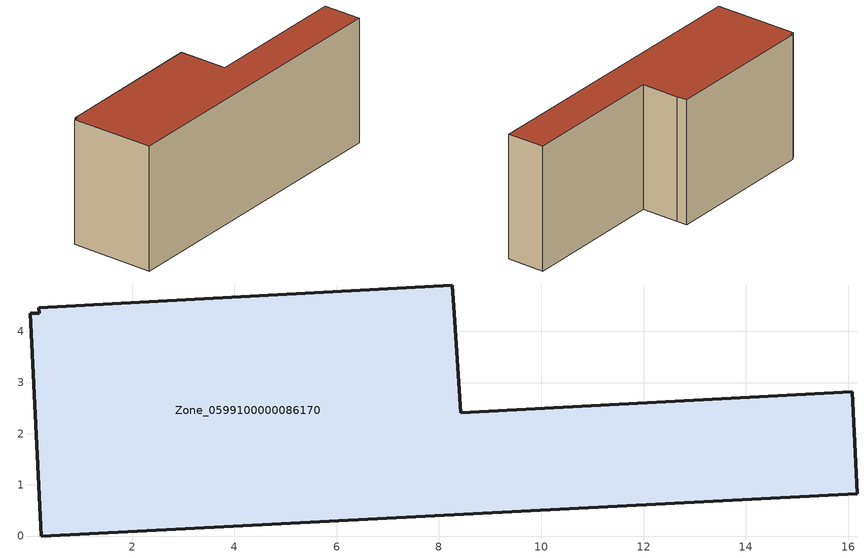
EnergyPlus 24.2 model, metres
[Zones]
Zone_0599100000086170
 floor ground (C_G): 8.3,4.34 8.43,2.41 16.08,2.82 16.18,0.83 0.23,0 0.01,4.36 0.18,4.36 0.18,4.46 8.26,4.91 z0
 wall outside (C_F): 16.18,0.83 16.08,2.82 8.43,2.41 8.3,4.34 8.26,4.91 0.18,4.46 0.18,4.36 0.01,4.36 0.23,0 16.18,0.83 z0:6.52
 roof outside (C_R): 8.43,2.41 8.3,4.34 8.26,4.91 0.18,4.46 0.18,4.36 0.01,4.36 0.23,0 16.18,0.83 16.08,2.82 z6.52
[BUILDING]
Pand.0599100000086170: North Axis=0; Terrain=City; Loads Convergence Tolerance Value=0.04; Temperature Convergence Tolerance Value=0.4; Solar Distribution=FullExterior; Maximum Number of Warmup Days=25; Minimum Number of Warmup Days=1
[Site:Location]
Rotterdam.The.Hague.AP_ZH_NLD Design_Conditions: Latitude=51.96; Longitude=4.45; Time Zone=1; Elevation=-4.5
[SITE:GROUNDTEMPERATURE:BUILDINGSURFACE]
18, 18, 18, 18, 18, 18, 18, 18, 18, 18, 18, 18
[MATERIAL] Thermal Absorptance=0.9; Solar Absorptance=0.7; Visible Absorptance=0.7
Name | Roughness | Thickness | Conductivity | Density | Specific Heat
G.TI.1946 | MediumSmooth | 0.15 | 1 | 540 | 1210
F.TI.1946 | Rough | 0.3 | 0.857143 | 1920 | 840
R.TI.1946 | MediumRough | 0.2 | 0.1 | 1500 | 1000
[CONSTRUCTION]
C_G: G.TI.1946
C_F: F.TI.1946
C_R: R.TI.1946
[ZONE]
Zone_0599100000086170: Type=1; Multiplier=1; Ceiling Height=Autocalculate; Volume=Autocalculate; Floor Area=autocalculate; Part of Total Floor Area=Yes
[ZONEINFILTRATION:DESIGNFLOWRATE]
Infil_Zone_0599100000086170: Zone or ZoneList or Space or SpaceList=Zone_0599100000086170; Schedule=AlwaysOn; Design Flow Rate Calculation Method=Flow/Area; Flow Rate per Floor Area=0.003; Constant Term Coefficient=1; Temperature Term Coefficient=0; Velocity Term Coefficient=0; Velocity Squared Term Coefficient=0
[HVACTEMPLATE:ZONE:IDEALLOADSAIRSYSTEM]
Zone_0599100000086170: Maximum Heating Supply Air Temperature=50; Minimum Cooling Supply Air Temperature=13; Maximum Heating Supply Air Humidity Ratio=0.0156; Minimum Cooling Supply Air Humidity Ratio=0.0077; Heating Limit=NoLimit; Cooling Limit=NoLimit; Dehumidification Control Type=ConstantSensibleHeatRatio; Cooling Sensible Heat Ratio=0.7; Dehumidification Setpoint=60; Humidification Control Type=None; Humidification Setpoint=30; Outdoor Air Method=None; Outdoor Air Flow Rate per Person=0.00944; Outdoor Air Flow Rate per Zone Floor Area=0; Outdoor Air Flow Rate per Zone=0; Demand Controlled Ventilation Type=None; Outdoor Air Economizer Type=NoEconomizer; Heat Recovery Type=None; Sensible Heat Recovery Effectiveness=0.7; Latent Heat Recovery Effectiveness=0.65
[ZONECONTROL:THERMOSTAT]
ThermostatControl_Zone_0599100000086170: Zone or ZoneList=Zone_0599100000086170; Control Type Schedule=DualSetpointControlType; Control 1=Thermostat_Zone_0599100000086170; Temperature Difference Between Cutout And Setpoint=0
[THERMOSTATSETPOINT:DUALSETPOINT]
Thermostat_Zone_0599100000086170: Heating Setpoint Temperature Schedule=HeatingSetpoint_Zone_0599100000086170; Cooling Setpoint Temperature Schedule=CoolingSetpoint_Zone_0599100000086170
[SCHEDULE:COMPACT]
HeatingSetpoint_Zone_0599100000086170: Through: 12/31, For: AllDays, Until: 24:00, 21
CoolingSetpoint_Zone_0599100000086170: Through: 12/31, For: AllDays, Until: 24:00, 24
DualSetpointControlType: Through: 12/31, For: AllDays, Until: 24:00, 4
AlwaysOn: Through: 12/31, For: AllDays, Until: 24:00, 1
